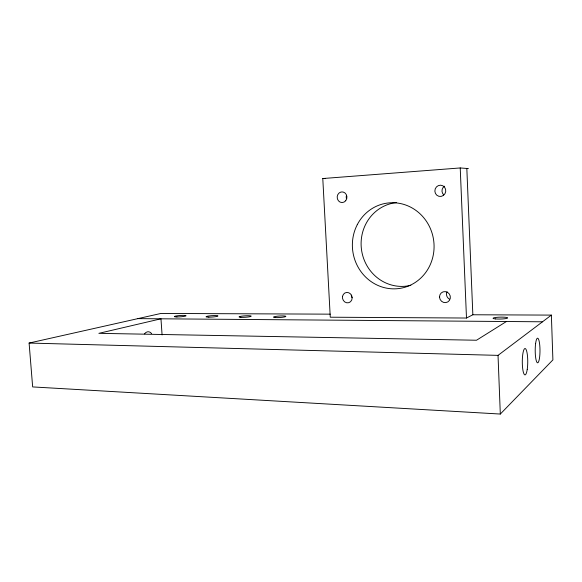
<?xml version="1.0" encoding="UTF-8"?>
<svg xmlns="http://www.w3.org/2000/svg" width="582" height="582" viewBox="0 0 582 582"><rect width="100%" height="100%" fill="white"/><g stroke="black" fill="none" stroke-linecap="round" stroke-linejoin="round"><path stroke-width="0.87" d="M330.278 314.156L161.018 313.436L29.1 343.06L32.657 386.921L500.316 414.049L552.9 359.894L551.372 315.102L472.846 314.767L466.488 318.034L330.263 317.205L322.784 178.536L460.224 167.951L468.401 168.584M29.1 343.06L498.025 355.369L551.372 315.102M506.427 321.511L476.513 340.237L98.882 333.341L160.967 318.805L162.08 334.934M137.912 318.623L542.504 321.795M322.784 178.536L325.338 178.594M466.829 168.46L472.846 314.767M460.224 167.951L466.488 318.034M498.025 355.369L500.316 414.049M352.088 297.642A5.143 4.721 72.4 0 1 351.317 295.096M449.319 299.075A5.456 5.245 55.9 0 1 447.071 291.735M346.472 198.644A5.202 4.794 -88.7 0 1 346.334 195.959M410.848 285.311A42.071 39.991 81.1 0 1 361.749 251.286A42.071 39.991 81.1 0 1 396.502 202.58M144.467 333.872A9.778 5.885 -87.5 0 1 151.633 333.602M443.717 194.875A5.514 5.333 -73.2 0 1 444.444 186.182M342.558 296.303A5.267 4.809 72.6 0 0 348.807 302.691A5.267 4.809 72.6 0 0 350.546 293.946A5.267 4.809 72.6 0 0 342.558 296.303M439.526 297.118A5.594 5.362 57.6 0 0 447.856 301.891A5.594 5.362 57.6 0 0 447.463 292.317A5.594 5.362 57.6 0 0 439.526 297.118M345.708 200.746A5.333 4.882 -89.2 0 0 343.031 191.995A5.333 4.882 -89.2 0 0 337.422 198.92A5.333 4.882 -89.2 0 0 345.708 200.746M176.913 316.95A5.907 0.669 -4.1 0 0 186.073 315.793A5.907 0.669 -4.1 0 0 177.612 315.75A5.907 0.669 -4.1 0 0 176.913 316.95M495.413 318.914A7.304 0.953 -1.4 0 0 507.482 318.128A7.304 0.953 -1.4 0 0 498.156 317.234A7.304 0.953 -1.4 0 0 495.413 318.914M240.832 317.343A6.111 0.728 -3.7 0 0 251.017 316.368A6.111 0.728 -3.7 0 0 243.487 315.953A6.111 0.728 -3.7 0 0 240.832 317.343M535.615 343.518A12.331 2.393 89.9 0 0 537.441 362.79A12.331 2.393 89.9 0 0 539.747 345.184A12.331 2.393 89.9 0 0 535.615 343.518M527.234 369.344A13.197 2.728 -89.9 0 0 525.299 348.574A13.197 2.728 -89.9 0 0 522.534 367.227A13.197 2.728 -89.9 0 0 527.234 369.344M357.297 224.63A43.119 40.798 80.9 0 0 394.334 288.854A43.119 40.798 80.9 0 0 428.039 223.895A43.119 40.798 80.9 0 0 357.297 224.63M443.273 195.523A5.66 5.449 -75.4 0 0 442.822 185.767A5.66 5.449 -75.4 0 0 434.863 191.194A5.66 5.449 -75.4 0 0 443.273 195.523M275.504 317.568A6.235 0.764 -3.4 0 0 285.769 316.572A6.235 0.764 -3.4 0 0 277.774 316.15A6.235 0.764 -3.4 0 0 275.504 317.568M208.829 317.161A6.002 0.698 -3.9 0 0 217.966 315.975A6.002 0.698 -3.9 0 0 209.149 315.931A6.002 0.698 -3.9 0 0 208.829 317.161"/></g></svg>
